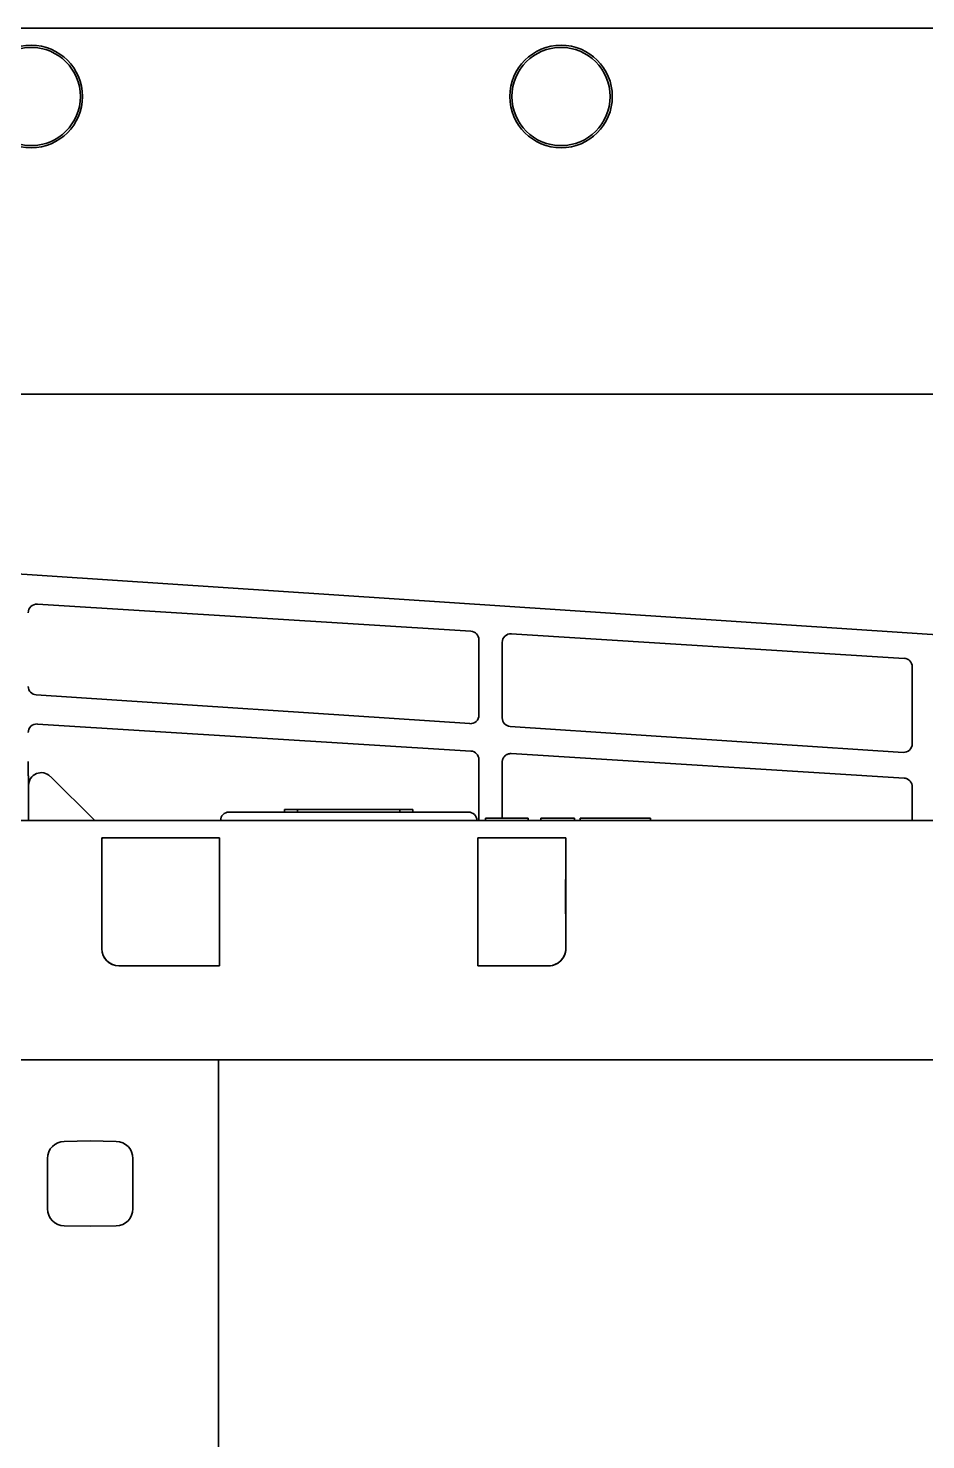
# Model space of a CAD drawing. Extents: x 6336 to 10269, y -393 to 2899.
# Drawn here: x 8498.7 to 8603.7, y 2675.2 to 2840.5 of the extents above; entities that cross this region are included whole.
import ezdxf

# ---------------------------------------------------------------- set-up
doc = ezdxf.new("R2010")
doc.units = 0
doc.header["$LTSCALE"] = 5
doc.layers.add('1', color=7, linetype='CONTINUOUS', true_color=0xffffff)

msp = doc.modelspace()

# ---------------------------------------------------------------- linework, layer by layer
at = {"layer": '1', "color": 7, "linetype": 'Continuous', "lineweight": 35}
for p, q in [((9175.07, 2840.53), (8431.07, 2840.53)), ((9123.12, 2797.69), (8483.03, 2797.69)), ((9123.12, 2797.68), (8483.03, 2797.68)), ((8702.85, 2763), (8470.18, 2778.43)), ((8499.79, 2773.07), (8550.52, 2769.9)), ((8551.46, 2768.91), (8551.46, 2760.08)), ((8555.25, 2769.61), (8601.23, 2766.73)), ((8554.19, 2759.77), (8554.19, 2768.61)), ((8602.16, 2765.74), (8602.16, 2756.72)), ((8550.39, 2759.09), (8499.66, 2762.45)), ((8499.79, 2759.04), (8550.52, 2755.87)), ((8601.1, 2755.72), (8555.12, 2758.77)), ((8555.25, 2755.58), (8601.23, 2752.71)), ((8551.46, 2754.88), (8551.46, 2747.73)), ((8554.19, 2748.03), (8554.19, 2754.58)), ((8506.5, 2747.73), (8501.31, 2752.91)), ((8498.76, 2751.85), (8498.76, 2747.73)), ((8602.16, 2751.71), (8602.16, 2747.73)), ((8528.72, 2749.03), (8530.22, 2749.03)), ((8528.72, 2749.03), (8528.72, 2748.73)), ((8530.22, 2749.03), (8542.22, 2749.03)), ((8530.22, 2748.73), (8530.22, 2749.03)), ((8543.72, 2749.03), (8542.22, 2749.03)), ((8542.22, 2748.73), (8542.22, 2749.03)), ((8543.72, 2748.73), (8543.72, 2749.03)), ((8497.43, 2747.73), (8739.52, 2747.73)), ((8522.22, 2748.73), (8550.22, 2748.73)), ((8552.72, 2748.03), (8552.22, 2748.03)), ((8552.22, 2748.03), (8552.22, 2747.73)), ((8552.72, 2748.03), (8556.72, 2748.03)), ((8557.22, 2748.03), (8556.72, 2748.03)), ((8557.22, 2747.73), (8557.22, 2748.03)), ((8558.72, 2748.03), (8562.63, 2748.03)), ((8558.72, 2748.03), (8558.72, 2747.73)), ((8562.63, 2748.03), (8562.63, 2747.73)), ((8563.31, 2748.03), (8571.55, 2748.03)), ((8563.31, 2748.03), (8563.31, 2747.73)), ((8571.55, 2748.03), (8571.55, 2747.73)), ((8507.33, 2745.73), (8507.32, 2732.73)), ((8521.11, 2745.73), (8507.33, 2745.73)), ((8521.11, 2730.73), (8521.11, 2745.73)), ((8551.34, 2745.73), (8551.33, 2730.73)), ((8561.62, 2745.73), (8551.34, 2745.73)), ((8561.63, 2732.73), (8561.62, 2745.73)), ((8507.35, 2745.48), (8507.34, 2732.73)), ((8521.11, 2730.73), (8521.1, 2745.48)), ((8551.35, 2745.48), (8551.34, 2730.73)), ((8561.61, 2740.83), (8561.62, 2732.73)), ((8507.32, 2732.73), (8507.34, 2732.73)), ((8509.32, 2730.73), (8521.11, 2730.73)), ((8551.33, 2730.73), (8559.62, 2730.73)), ((8739.97, 2719.73), (8496.97, 2719.73)), ((8520.97, 2718.01), (8520.97, 2719.73)), ((8520.97, 2715.75), (8520.97, 2718.01)), ((8520.97, 2712.82), (8520.97, 2715.75)), ((8520.97, 2697.74), (8520.97, 2712.82)), ((8502.94, 2710.17), (8505.97, 2710.23)), ((8505.97, 2710.23), (8509.01, 2710.17)), ((8500.97, 2702.28), (8500.97, 2708.17)), ((8510.97, 2708.17), (8510.97, 2702.28)), ((8505.97, 2700.23), (8502.94, 2700.28)), ((8509.01, 2700.28), (8505.97, 2700.23)), ((8520.97, 2694.79), (8520.97, 2697.74)), ((8520.97, 2693.02), (8520.97, 2694.79)), ((8520.97, 2690.06), (8520.97, 2693.02)), ((8520.97, 2424.44), (8520.97, 2690.06))]:
    msp.add_line(p, q, dxfattribs=at)
for centre, radius in [((8499.07, 2832.53), 6), ((8499.07, 2832.53), 5.75), ((8561.07, 2832.53), 6), ((8561.07, 2832.53), 5.75)]:
    msp.add_circle(centre, radius, dxfattribs=at)
for centre, radius, start, end in [((8522.22, 2747.73), 1, 90, 180), ((8550.22, 2747.73), 1, 0, 90), ((8502.97, 2708.17), 2, 91, 180), ((8508.97, 2708.17), 2, 0, 89), ((8502.97, 2702.28), 2, 180, 269), ((8508.97, 2702.28), 2, 271, 0)]:
    msp.add_arc(centre, radius, start, end, dxfattribs=at)
for centre, major_axis, ratio, start_param, end_param in [((8499.72, 2772.08), (-0.478, -0.879), 0.998825, 3.575991, 5.210091), ((8550.46, 2768.91), (-0.746, -0.667), 0.998687, 2.413283, 3.918945), ((8555.19, 2768.61), (-0.478, -0.879), 0.998825, 3.575991, 5.210091), ((8601.16, 2765.74), (-0.746, -0.667), 0.998687, 2.413283, 3.918945), ((8499.72, 2763.45), (0.477, -0.88), 0.998873, 4.215837, 5.7215), ((8499.72, 2758.05), (-0.478, -0.879), 0.998825, 3.575991, 5.210091), ((8550.46, 2760.08), (0.739, -0.675), 0.998632, 5.388335, 7.022435), ((8555.19, 2759.77), (0.477, -0.88), 0.998873, 4.215837, 5.7215), ((8550.46, 2754.88), (-0.746, -0.667), 0.998687, 2.413283, 3.918945), ((8601.16, 2756.72), (0.739, -0.675), 0.998632, 5.388335, 7.022435), ((8500.25, 2751.85), (-0.18, -1.49), 0.996422, 2.479446, 4.835355), ((8507.36, 2745.48), (0, -0.25), 0.034921, 3.141593, 4.694936), ((8521.1, 2745.48), (0, -0.25), 0.017455, 1.58825, 3.141593), ((8509.32, 2732.73), (-1.91, -0.6), 0.998143, 5.977513, 7.548309), ((8509.34, 2732.73), (-1.85, -0.77), 0.999139, 5.890334, 7.46113), ((8559.62, 2732.73), (1.91, -0.6), 0.998143, 5.018061, 6.588858), ((8559.62, 2732.73), (1.7, -1.05), 0.998638, 5.292522, 6.837125)]:
    msp.add_ellipse(centre, major_axis=major_axis, ratio=ratio, start_param=start_param, end_param=end_param, dxfattribs=at)
for points, degree in [([(8554.19, 2754.58), (8554.19, 2754.63), (8554.19, 2754.72), (8554.22, 2754.85), (8554.27, 2754.98), (8554.33, 2755.1), (8554.41, 2755.21), (8554.5, 2755.31), (8554.61, 2755.4), (8554.72, 2755.47), (8554.85, 2755.52), (8554.98, 2755.56), (8555.11, 2755.58), (8555.2, 2755.58), (8555.25, 2755.58)], 3), ([(8498.72, 2754.16), (8498.72, 2754.41), (8498.72, 2754.66)], 2), ([(8601.23, 2752.71), (8601.27, 2752.7), (8601.36, 2752.69), (8601.5, 2752.65), (8601.62, 2752.6), (8601.74, 2752.53), (8601.85, 2752.44), (8601.94, 2752.34), (8602.02, 2752.23), (8602.08, 2752.11), (8602.13, 2751.98), (8602.16, 2751.85), (8602.16, 2751.75), (8602.16, 2751.71)], 3)]:
    msp.add_open_spline(points, degree=degree, dxfattribs=at)
msp.add_open_spline([(8498.76, 2751.85), (8498.75, 2752), (8498.75, 2752.04), (8498.75, 2752.15), (8498.74, 2752.44), (8498.73, 2752.97), (8498.73, 2753.34), (8498.73, 2753.66), (8498.72, 2754.09), (8498.72, 2754.16)], degree=2, knots=[0, 0, 0, 0.077205, 0.077205, 0.154411, 0.308821, 0.617643, 0.617643, 0.926464, 1, 1, 1], dxfattribs=at)

doc.saveas('drawing.dxf')
